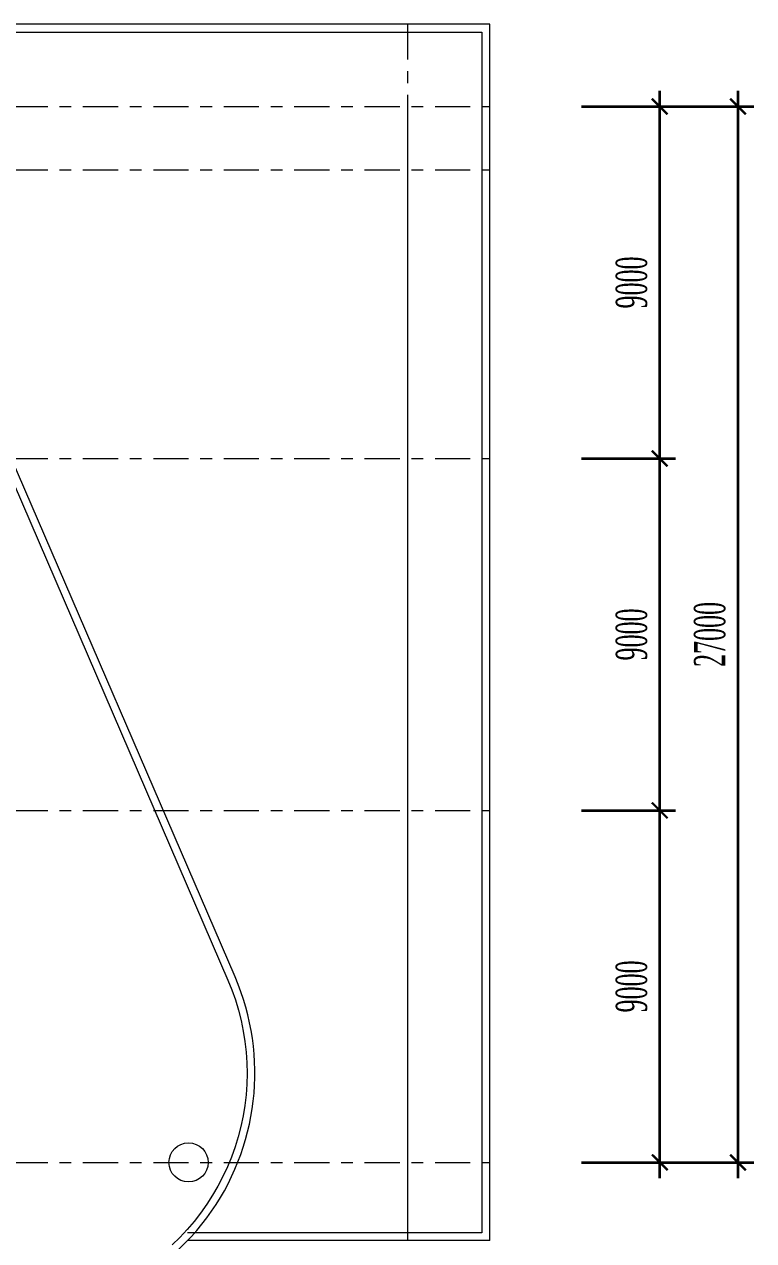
# Model space of a CAD drawing. Header units: millimetres. Extents: x 90964 to 877642, y 656808 to 1438307.
# Drawn here: x 402190 to 420832, y 931975 to 963076 of the extents above; entities that cross this region are included whole.
import ezdxf

# ---------------------------------------------------------------- set-up
doc = ezdxf.new("R2010")
doc.units = ezdxf.units.MM
doc.header["$LTSCALE"] = 300
doc.linetypes.add('CENTER', pattern=[3, 1.5, -0.5, 0.5, -0.5])
doc.linetypes.add('Overhead', pattern=[3.96875, 2.38125, -1.5875])
doc.layers.get('Defpoints').update_dxf_attribs({"color": 6})
for name, color, linetype, lineweight in [('A-COT VACH', 2, 'Continuous', 35), ('A-DIM', 125, 'Continuous', 15), ('A-NET THAY', 125, 'Continuous', 18), ('A-TRUC', 250, 'CENTER', 5), ('A-WALL', 113, 'Continuous', 9), ('S-STRS-MBND', 31, 'Overhead', 9)]:
    doc.layers.add(name, color=color, linetype=linetype, lineweight=lineweight)
doc.styles.add('ROMANSssss', font='vntimeh.shx', dxfattribs={"width": 0.55})
doc.dimstyles.new('DIM_1-400 MB', dxfattribs={"dimscale": 400, "dimtxt": 2, "dimasz": 1, "dimexe": 1, "dimexo": 0, "dimgap": 0.8, "dimtad": 1, "dimdec": 0, "dimzin": 0, "dimdsep": 46, "dimtxsty": 'ROMANSssss', "dimblk": 'ARCHTICK', "dimcen": 1, "dimdle": 1, "dimclrd": 256, "dimclre": 256, "dimclrt": 7, "dimadec": 0, "dimazin": 0, "dimtfac": 1, "dimtdec": 0, "dimtix": 1, "dimtofl": 0, "dimtmove": 2, "dimatfit": 3, "dimfxl": 1, "dimtolj": 1, "dimtzin": 0, "dimarcsym": 0})

# ---------------------------------------------------------------- blocks, each defined once
blk = doc.blocks.new('_ArchTick')
at = {"color": 0, "linetype": 'ByBlock', "const_width": 0.15}
blk.add_lwpolyline([(-0.5, -0.5), (0.5, 0.5)], dxfattribs=at)
blk = doc.blocks.new('*D335')
at = {"layer": 'A-DIM', "lineweight": -2, "transparency": 16777216}
for p, q in [((418432, 1099133), (418432, 1108933)), ((416432, 1108533), (418832, 1108533)), ((416432, 1099533), (418832, 1099533))]:
    blk.add_line(p, q, dxfattribs=at)
at = {"layer": 'Defpoints', "color": 0, "transparency": 16777216}
for p in [(416432, 1108533), (418432, 1108533), (416432, 1099533)]:
    blk.add_point(p, dxfattribs=at)
at = {"layer": 'A-DIM', "lineweight": -2, "transparency": 16777216, "xscale": 400, "yscale": 400, "zscale": 400}
for p, rotation in [((418432, 1108533), 90), ((418432, 1099533), 270)]:
    blk.add_blockref('_ArchTick', p, dxfattribs=dict(at, rotation=rotation))
at = {"layer": 'A-DIM', "color": 7, "transparency": 16777216, "insert": (417712, 1104033), "char_height": 800, "attachment_point": 5, "rotation": 90, "style": 'ROMANSssss'}
blk.add_mtext('\\A1;9000', dxfattribs=at)
blk = doc.blocks.new('*D336')
at = {"layer": 'A-DIM', "lineweight": -2, "transparency": 16777216}
for p, q in [((418432, 1108133), (418432, 1117933)), ((416432, 1117533), (418832, 1117533)), ((416432, 1108533), (418832, 1108533))]:
    blk.add_line(p, q, dxfattribs=at)
at = {"layer": 'Defpoints', "color": 0, "transparency": 16777216}
for p in [(416432, 1117533), (418432, 1117533), (416432, 1108533)]:
    blk.add_point(p, dxfattribs=at)
at = {"layer": 'A-DIM', "lineweight": -2, "transparency": 16777216, "xscale": 400, "yscale": 400, "zscale": 400}
for p, rotation in [((418432, 1117533), 90), ((418432, 1108533), 270)]:
    blk.add_blockref('_ArchTick', p, dxfattribs=dict(at, rotation=rotation))
at = {"layer": 'A-DIM', "color": 7, "transparency": 16777216, "insert": (417712, 1113033), "char_height": 800, "attachment_point": 5, "rotation": 90, "style": 'ROMANSssss'}
blk.add_mtext('\\A1;9000', dxfattribs=at)
blk = doc.blocks.new('*D337')
at = {"layer": 'A-DIM', "lineweight": -2, "transparency": 16777216}
for p, q in [((418432, 1117133), (418432, 1126933)), ((416432, 1126533), (418832, 1126533)), ((416432, 1117533), (418832, 1117533))]:
    blk.add_line(p, q, dxfattribs=at)
at = {"layer": 'Defpoints', "color": 0, "transparency": 16777216}
for p in [(416432, 1126533), (418432, 1126533), (416432, 1117533)]:
    blk.add_point(p, dxfattribs=at)
at = {"layer": 'A-DIM', "lineweight": -2, "transparency": 16777216, "xscale": 400, "yscale": 400, "zscale": 400}
for p, rotation in [((418432, 1126533), 90), ((418432, 1117533), 270)]:
    blk.add_blockref('_ArchTick', p, dxfattribs=dict(at, rotation=rotation))
at = {"layer": 'A-DIM', "color": 7, "transparency": 16777216, "insert": (417712, 1122033), "char_height": 800, "attachment_point": 5, "rotation": 90, "style": 'ROMANSssss'}
blk.add_mtext('\\A1;9000', dxfattribs=at)
blk = doc.blocks.new('*D338')
at = {"layer": 'A-DIM', "lineweight": -2, "transparency": 16777216}
for p, q in [((420432, 1099133), (420432, 1126933)), ((416432, 1126533), (420832, 1126533)), ((416432, 1099533), (420832, 1099533))]:
    blk.add_line(p, q, dxfattribs=at)
at = {"layer": 'Defpoints', "color": 0, "transparency": 16777216}
for p in [(416432, 1126533), (420432, 1126533), (416432, 1099533)]:
    blk.add_point(p, dxfattribs=at)
at = {"layer": 'A-DIM', "lineweight": -2, "transparency": 16777216, "xscale": 400, "yscale": 400, "zscale": 400}
for p, rotation in [((420432, 1126533), 90), ((420432, 1099533), 270)]:
    blk.add_blockref('_ArchTick', p, dxfattribs=dict(at, rotation=rotation))
at = {"layer": 'A-DIM', "color": 7, "transparency": 16777216, "insert": (419712, 1113033), "char_height": 800, "attachment_point": 5, "rotation": 90, "style": 'ROMANSssss'}
blk.add_mtext('\\A1;27000', dxfattribs=at)
blk = doc.blocks.new('luoicotthapdoi')
at = {"layer": 'A-TRUC', "ltscale": 2}
for p, q in [((411988, 981352), (411988, 950252)), ((333488, 979252), (414088, 979252)), ((411988, 979252), (411988, 950252)), ((333488, 977636), (414088, 977636)), ((333488, 970252), (414088, 970252)), ((333488, 961252), (414088, 961252)), ((333488, 952252), (414088, 952252))]:
    blk.add_line(p, q, dxfattribs=at)
blk = doc.blocks.new('DIM TC')
at = {"layer": 'A-DIM'}
for base, p1, p2, picture, middle in [((418431.9, 1126533.3), (416431.9, 1117533.3), (416431.9, 1126533.3), '*D337', (417711.9, 1122033.3)), ((420431.9, 1126533.3), (416431.9, 1099533.3), (416431.9, 1126533.3), '*D338', (419711.9, 1113033.3)), ((418431.9, 1117533.3), (416431.9, 1108533.3), (416431.9, 1117533.3), '*D336', (417711.9, 1113033.3)), ((418431.9, 1108533.3), (416431.9, 1099533.3), (416431.9, 1108533.3), '*D335', (417711.9, 1104033.3))]:
    dim = blk.add_linear_dim(base=base, p1=p1, p2=p2, angle=90, dimstyle='DIM_1-400 MB', dxfattribs=at)
    dim.commit()
    dim.dimension.update_dxf_attribs({"geometry": picture, "text_midpoint": middle})

msp = doc.modelspace()

# ---------------------------------------------------------------- linework, layer by layer
at = {"layer": 'A-NET THAY'}
msp.add_circle((406387.6, 933976.3), 500, dxfattribs=at)
at = {"layer": 'A-WALL', "lineweight": 18}
for p, q in [((407576.1, 938719.6), (399412, 957645.1)), ((399261.3, 957486.9), (407392.5, 938640.3))]:
    msp.add_line(p, q, dxfattribs=at)
at = {"layer": 'A-WALL', "lineweight": 18, "flags": 128}
msp.add_lwpolyline([(407392.5, 938640.3), (407494.9, 938387.2), (407585.7, 938129.7), (407664.7, 937868.3), (407731.7, 937603.6), (407786.7, 937336.1), (407829.3, 937066.4), (407859.7, 936795), (407877.7, 936522.5), (407883.2, 936249.5), (407876.4, 935976.5), (407857.1, 935704.2), (407825.5, 935432.9), (407781.5, 935163.4), (407725.3, 934896.2), (407657.1, 934631.8), (407576.8, 934370.8), (407484.8, 934113.7), (407381.2, 933861.1), (407266.2, 933613.4), (407140, 933371.2), (407003, 933135), (406855.3, 932905.3), (406697.3, 932682.6), (406529.4, 932467.3), (406351.9, 932259.8), (406165.1, 932060.6), (405969.4, 931870.2)], dxfattribs=at)
at = {"layer": 'A-WALL', "lineweight": 18}
msp.add_arc((401883.3, 936263.7), 6200, 263.33463, 23.33463, dxfattribs=at)
at = {"layer": 'S-STRS-MBND', "linetype": 'Continuous'}
for p, q in [((414087.6, 963076.3), (333487.6, 963076.3)), ((414087.6, 931976.3), (414087.6, 963076.3)), ((414087.6, 931976.3), (406361.9, 931976.3))]:
    msp.add_line(p, q, dxfattribs=at)
at = {"layer": 'S-STRS-MBND', "color": 250, "linetype": 'Continuous'}
msp.add_lwpolyline([(341213.3, 932176.3), (333687.6, 932176.3), (333687.6, 962876.3), (413887.6, 962876.3), (413887.6, 932176.3), (406361.9, 932176.3)], dxfattribs=at)

# ---------------------------------------------------------------- block references
at = {"layer": 'A-COT VACH'}
for name, p in [('luoicotthapdoi', (0, -18276)), ('DIM TC', (0, -165557))]:
    msp.add_blockref(name, p, dxfattribs=at)

doc.saveas('drawing.dxf')
